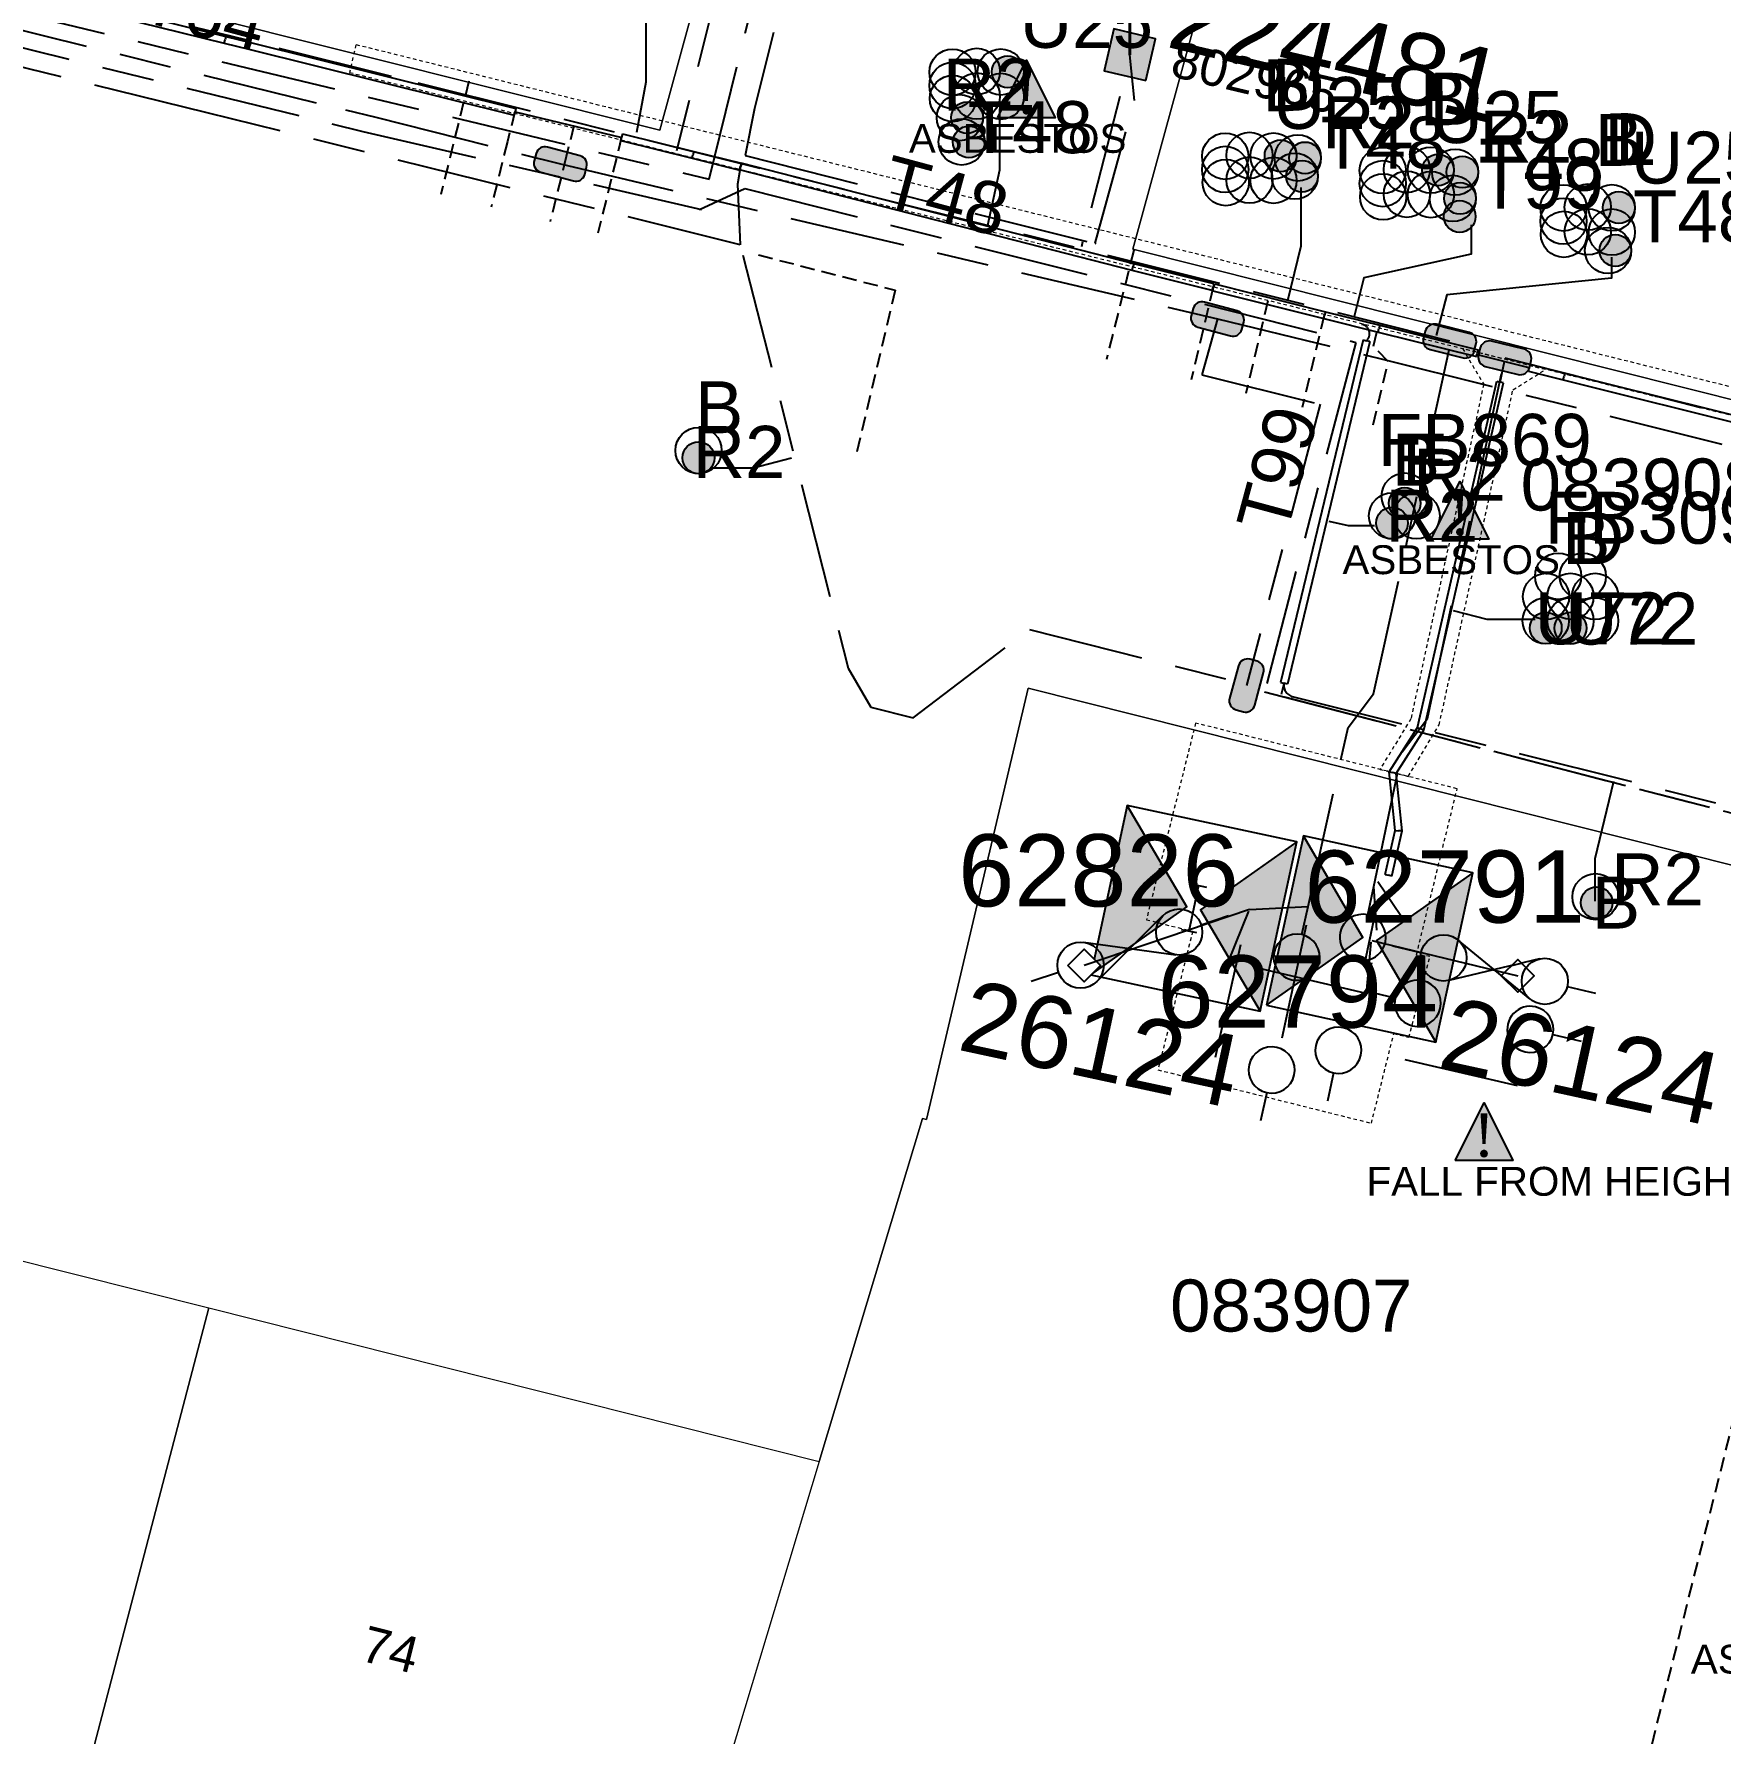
# Model space of a CAD drawing. Header units: metres. Extents: x 313711 to 315840, y 6256069 to 6257554.
# Drawn here: x 315370.2 to 315428.6, y 6256529.2 to 6256588 of the extents above; entities that cross this region are included whole.
import ezdxf
from ezdxf.enums import TextEntityAlignment as Align

# ---------------------------------------------------------------- set-up
doc = ezdxf.new("R2010")
doc.units = ezdxf.units.M
for name, pattern in [('Cable Exist UG', [8.2, 4, -1.2, 1.8, -1.2]), ('Dash', [5, 3, -2]), ('DASHED', [0.75, 0.5, -0.25]), ('HIDDEN', [0.375, 0.25, -0.125]), ('HIDDEN2', [0.1875, 0.125, -0.0625])]:
    doc.linetypes.add(name, pattern=pattern)
doc.layers.get('0').update_dxf_attribs({"color": 6})
for name, color, linetype in [('_User DUCT CONFIGS', 7, 'Continuous'), ('_User EARTHING', 7, 'Continuous'), ('Duct_SP_EXT', 7, 'Continuous'), ('Equip_HV_EXT', 7, 'Continuous'), ('Equip_LV_EXT', 7, 'Continuous'), ('Equip_SL_EXT', 7, 'Continuous'), ('Equip_SP_SL_EXT', 7, 'Continuous'), ('Mains_HV_EXT', 7, 'Continuous'), ('Mains_LV_EXT', 7, 'Continuous'), ('Mains_SL_EXT', 7, 'Continuous'), ('Services_SP_EXT', 7, 'Continuous'), ('Sub_SP_EXT', 7, 'Continuous'), ('SupportsUG_SP_LV_SL_EXT', 7, 'Continuous'), ('Trench_SP_EXT', 7, 'Continuous'), ('UG_Details_SP_MISC', 7, 'Continuous')]:
    doc.layers.add(name, color=color, linetype=linetype)
doc.layers.add('Cadastre Land Parcels_SP_EXT', color=9, linetype='Continuous', lineweight=5)
doc.layers.add('Cadastre Other Property_SP_EXT', color=9, linetype='HIDDEN', lineweight=5)
doc.layers.add('UNKNOWN_FEATURES', color=1, linetype='DASHED', plot=False)
doc.styles.add('COLUMN_LABEL', font='arial.ttf')
doc.styles.add('iecARIAL', font='arial.ttf', dxfattribs={"height": 2})
doc.styles.add('iecNAME', font='times.ttf')
doc.styles.add('IESYMBOL1', font='isocp.shx')
doc.styles.add('POLE_LABEL', font='arial.ttf')
doc.styles.add('SLCP_LABEL', font='arial.ttf', dxfattribs={"height": 3.5})
doc.styles.get("Standard").update_dxf_attribs({"font": 'arial.ttf'})
doc.styles.add('SWITCH_LABEL', font='arial.ttf', dxfattribs={"height": 2.5})

# ---------------------------------------------------------------- blocks, each defined once
blk = doc.blocks.new('SUB_INDOOR_EXT')
h = blk.add_hatch(color=256)
h.paths.add_polyline_path([(3, 3), (0.24, 0), (3, -3)])
h.paths.add_polyline_path([(-3, -3), (-0.24, 0), (-3, 3)])
at = {"color": 7}
for p, q in [((-0.272, 0.805), (0.272, 0.805)), ((0, 0.805), (0, -0.805)), ((-0.269, -0.805), (0.269, -0.805))]:
    blk.add_line(p, q, dxfattribs=at)
blk.add_line((1.92, -2.256), (1.92, -2.256, 0))
for points in [[(-3, -3), (-0.24, 0), (-3, 3)], [(-3, -3), (3, -3), (3, 3), (-3, 3)], [(3, 3), (0.24, 0), (3, -3)]]:
    blk.add_lwpolyline(points, close=True)
for tag, height, flags, p in [('ASSET_NUM', 2.5, 8, (2, 2)), ('STREET_CODE', 0.2, 9, (1.5, 0)), ('OPERATING_VOLTAGE', 0.2, 9, (1.5, -0.6)), ('CONSTRUCTED_VOLTAGE', 0.2, 9, (1.5, -0.2)), ('NO_PHASES', 0.2, 9, (1.5, -0.4)), ('ORIENTATION', 0.2, 9, (1.5, -0.8)), ('OWNED_BY', 0.2, 9, (1.5, -1)), ('OPERATED_BY', 0.2, 9, (1.5, -1.2)), ('SECONDARY_VOLTAGE', 0.2, 9, (1.5, -1.6)), ('STATE', 0.2, 9, (1.5, -1.8)), ('MAINTAINED_BY', 0.2, 9, (1.5, -1.4)), ('SUBSTATION_TYPE', 0.2, 9, (1.5, -2.2)), ('USAGE', 0.2, 9, (1.5, -2.4)), ('PARENT', 0.2, 9, (1.5, -2)), ('STREETNAME', 0.2, 9, (1.5, -3)), ('LEGEND', 0.2, 9, (1.5, -2.6)), ('LOCATION', 0.2, 9, (1.5, -2.8)), ('Z', 0.2, 1, (1.5, -3.6)), ('SUBURB', 0.2, 9, (1.5, -3.2)), ('NOTES', 0.2, 9, (1.5, -3.4))]:
    blk.add_attdef(tag, text='', height=height, dxfattribs=dict(flags=flags)).set_placement(p, align=Align.MIDDLE_LEFT)
blk = doc.blocks.new('COLUMN_EXT')
blk.add_hatch(color=256).paths.add_polyline_path([(-1.49, 1.48), (-1.49, -1.49), (1.48, -1.49), (1.48, 1.48)])
blk.add_lwpolyline([(-1.49, -1.49), (1.48, -1.49), (1.48, 1.48), (-1.49, 1.48)], close=True)
for tag, height, style, flags, p in [('ASSET_NUM', 2.5, 'COLUMN_LABEL', 8, (2, 2)), ('STRUCTURE_PLANT_NUMBER', 0.2, 'POLE_LABEL', 9, (1.81, 0.03)), ('STREET_CODE', 0.2, 'COLUMN_LABEL', 9, (1.81, -0.2))]:
    blk.add_attdef(tag, text='', height=height, dxfattribs=dict(style=style, flags=flags)).set_placement(p, align=Align.MIDDLE_LEFT)
at = {"flags": 9}
for tag, p in [('COLUMN_TYPE', (1.81, -0.4)), ('OWNED_BY', (1.81, -0.6)), ('STATE', (1.81, -0.8)), ('USAGE', (1.81, -1)), ('LEGEND', (1.81, -1.2)), ('STREETNAME', (1.81, -1.6)), ('SUBURB', (1.81, -1.8)), ('LOCATION', (1.81, -1.4)), ('NOTES', (1.81, -2))]:
    blk.add_attdef(tag, text='', height=0.2, dxfattribs=at).set_placement(p, align=Align.MIDDLE_LEFT)
at = {"flags": 1}
blk.add_attdef('Z', (1.81, -2.35), '', height=0.2, dxfattribs=at)
blk = doc.blocks.new('DUCT_EXT')
blk.add_circle((0, 0.8), 0.8)
at = {"flags": 1}
blk.add_attdef('Z', (0, 0), '', height=0.2, dxfattribs=at)
at = {"flags": 9}
for tag, p in [('DUCT_CODE', (0, 0)), ('XSECT_TYPE', (0, -0.2)), ('STATE', (0, -0.6)), ('FB_REFERENCE', (0, -0.4)), ('NOTES', (0, -0.8))]:
    blk.add_attdef(tag, text='', height=0.2, dxfattribs=at).set_placement(p, align=Align.MIDDLE_LEFT)
blk = doc.blocks.new('SL_LANTERN_EXT')
at = {"lineweight": 40}
for p, q in [((0, 1.968), (0, 6.468)), ((-1.459, 5.676), (-1.061, 5.278)), ((1.458, 5.676), (1.06, 5.278)), ((-2.25, 4.218), (2.25, 4.218)), ((-1.459, 2.759), (-1.061, 3.157)), ((1.458, 2.759), (1.06, 3.157)), ((0, 0), (0, 2.721))]:
    blk.add_line(p, q, dxfattribs=at)
blk.add_circle((0, 4.218), 1.5, dxfattribs=at)
at = {"style": 'iecARIAL', "flags": 8}
blk.add_attdef('ASSET_NUM', (1.5, 1.5), '', height=2.5, dxfattribs=at)
for tag, p, height, flags in [('CONSTRUCTED_VOLTAGE', (0.981, -0.653), 0.2, 9), ('CONTROL_TYPE', (0.981, -0.853), 0.2, 9), ('LANTERN_PURPOSE', (0.981, -1.053), 0.2, 9), ('LANTERN_TYPE', (0.981, -1.253), 0.2, 9), ('LNUMBER', (2.181, -3.253), 2.5, 8), ('OPERATING_VOLTAGE', (0.981, -1.653), 0.2, 9), ('ORIENTATION', (0.981, -1.853), 0.2, 9), ('NO_PHASES', (0.981, -1.453), 0.2, 9), ('OWNED_BY', (0.981, -2.053), 0.2, 9), ('STATE', (0.981, -2.253), 0.2, 9), ('USAGE', (0.981, -2.453), 0.2, 9), ('CEXIST', (0.981, -2.653), 0.2, 9), ('CNEW', (0.981, -2.853), 0.2, 9), ('CNUMBER', (0.981, -3.053), 0.2, 9), ('CREMOVE', (0.981, -3.253), 0.2, 9), ('CREPLACE', (0.981, -3.453), 0.2, 9), ('LKINGHEIGHT', (0.981, -3.653), 0.2, 9), ('LBRACKET', (0.981, -3.853), 0.2, 9), ('LBRACKETVOCAB', (0.981, -4.053), 0.2, 9), ('LCATEGORY', (0.981, -4.253), 0.2, 9), ('LCHARGE1', (0.981, -4.453), 0.2, 9), ('LCHARGE1PERCENT', (0.981, -4.653), 0.2, 9), ('LCHARGE2', (0.981, -4.853), 0.2, 9), ('LCHARGE2PERCENT', (0.981, -5.053), 0.2, 9), ('LCHARGE3', (0.981, -5.253), 0.2, 9), ('LCHARGE3PERCENT', (0.981, -5.453), 0.2, 9), ('LEXIST', (0.981, -5.653), 0.2, 9), ('LLAMP', (0.981, -5.853), 0.2, 9), ('LLAMPVOCAB', (0.981, -6.053), 0.2, 9), ('LMAST', (0.981, -6.253), 0.2, 9), ('LMASTVOCAB', (0.981, -6.453), 0.2, 9), ('LNEW', (0.981, -6.653), 0.2, 9), ('LANTNUMBER', (0.981, -6.853), 0.2, 9), ('LOUTREACH', (0.981, -7.253), 0.2, 9), ('LOUTREACHVOCAB', (0.981, -7.453), 0.2, 9), ('LRATECODE', (0.981, -7.653), 0.2, 9), ('LREMOVE', (0.981, -7.853), 0.2, 9), ('LREPLACE', (0.981, -8.053), 0.2, 9), ('LTYPE', (0.981, -8.253), 0.2, 9), ('LTYPEVOCAB', (0.981, -8.453), 0.2, 9), ('LEGEND', (0.981, -8.653), 0.2, 9), ('LOCATION', (0.981, -8.853), 0.2, 9), ('STREETNAME', (0.981, -9.253), 0.2, 9), ('SUBURB', (0.981, -9.453), 0.2, 1), ('NOTES', (0.981, -9.053), 0.2, 9)]:
    blk.add_attdef(tag, p, '', height=height, dxfattribs=dict(flags=flags))
blk = doc.blocks.new('CCP_EXT')
at = {"flags": 9}
for tag, p in [('OWNED_BY', (0, -1)), ('USAGE', (0, -1.2)), ('STATE', (0, -1.8)), ('LEGEND', (0, -1.4)), ('LIFE_SUPPORT', (0, -1.6)), ('NOTES', (0, -2))]:
    blk.add_attdef(tag, text='', height=0.2, dxfattribs=at).set_placement(p, align=Align.MIDDLE_LEFT)
blk.add_wipeout([(0, 0.566), (0.566, 0), (0, -0.566), (-0.566, 0)])
blk.add_lwpolyline([(-0.566, 0), (0, 0.566), (0.566, 0), (0, -0.566), (-0.566, 0)])
at = {"flags": 1}
blk.add_attdef('Z', (0, 0), '', height=0.2, dxfattribs=at)
at = {"flags": 9}
for tag, p in [('CCP_TYPE', (0, 0)), ('OPERATING_VOLTAGE', (0, -0.6)), ('CONSTRUCTED_VOLTAGE', (0, -0.2)), ('NO_PHASES', (0, -0.4)), ('ORIENTATION', (0, -0.8))]:
    blk.add_attdef(tag, text='', height=0.2, dxfattribs=at).set_placement(p, align=Align.MIDDLE_LEFT)
blk = doc.blocks.new('LV_STJ_EXT')
h = blk.add_hatch(color=256)
edge = h.paths.add_edge_path()
edge.add_ellipse((-0.586, 0.131), major_axis=(0.226, 0.226), ratio=1, start_angle=44.99996, end_angle=135)
edge.add_line((-0.906, 0.131), (-0.906, -0.131))
edge.add_ellipse((-0.586, -0.131), major_axis=(0.226, 0.226), ratio=1, start_angle=134.99996, end_angle=225)
edge.add_line((-0.586, -0.451), (0.586, -0.451))
edge.add_ellipse((0.586, -0.131), major_axis=(-0.226, 0.226), ratio=1, start_angle=134.99996, end_angle=225)
edge.add_line((0.906, -0.131), (0.906, 0.131))
edge.add_ellipse((0.586, 0.131), major_axis=(-0.226, 0.226), ratio=1, start_angle=224.99996, end_angle=315)
edge.add_line((0.586, 0.451), (-0.586, 0.451))
blk.add_lwpolyline([(-0.906, 0.131), (-0.906, -0.131, 0.414214), (-0.586, -0.451), (0.586, -0.451, 0.414214), (0.906, -0.131), (0.906, 0.131, 0.414214), (0.586, 0.451), (-0.586, 0.451, 0.414214)], format="xyb", close=True)
at = {"flags": 1}
blk.add_attdef('Z', (0, 0), '', height=0.2, dxfattribs=at)
at = {"flags": 9}
for tag, p in [('ORIENTATION', (0, 0)), ('USAGE', (0, -0.2)), ('LEGEND', (0, -0.4)), ('NOTES', (0, -0.6))]:
    blk.add_attdef(tag, text='', height=0.2, dxfattribs=at).set_placement(p, align=Align.MIDDLE_LEFT)
blk = doc.blocks.new('HV_STJ_EXT')
h = blk.add_hatch(color=256)
edge = h.paths.add_edge_path()
edge.add_ellipse((-0.586, 0.131), major_axis=(0.226, 0.226), ratio=1, start_angle=44.99996, end_angle=135)
edge.add_line((-0.906, 0.131), (-0.906, -0.131))
edge.add_ellipse((-0.586, -0.131), major_axis=(0.226, 0.226), ratio=1, start_angle=134.99996, end_angle=225)
edge.add_line((-0.586, -0.451), (0.586, -0.451))
edge.add_ellipse((0.586, -0.131), major_axis=(-0.226, 0.226), ratio=1, start_angle=134.99996, end_angle=225)
edge.add_line((0.906, -0.131), (0.906, 0.131))
edge.add_ellipse((0.586, 0.131), major_axis=(-0.226, 0.226), ratio=1, start_angle=224.99996, end_angle=315)
edge.add_line((0.586, 0.451), (-0.586, 0.451))
blk.add_lwpolyline([(-0.906, 0.131), (-0.906, -0.131, 0.414214), (-0.586, -0.451), (0.586, -0.451, 0.414214), (0.906, -0.131), (0.906, 0.131, 0.414214), (0.586, 0.451), (-0.586, 0.451, 0.414214)], format="xyb", close=True)
for tag, flags, p in [('ORIENTATION', 9, (1.5, 0)), ('USAGE', 9, (1.5, -0.2)), ('LEGEND', 9, (1.5, -0.4)), ('NOTES', 9, (1.5, -0.6)), ('Z', 1, (1.5, -0.8))]:
    blk.add_attdef(tag, text='', height=0.2, dxfattribs=dict(flags=flags)).set_placement(p, align=Align.MIDDLE_LEFT)
blk = doc.blocks.new('WARNING_FEATURE_EXT')
h = blk.add_hatch(color=2)
h.dxf.hatch_style = 1
h.paths.add_polyline_path([(0.001, 1.995), (-0.994, -0.001), (0.997, -0.001)])
at = {"color": 18, "true_color": 0x000000}
blk.add_lwpolyline([(-0.994, -0.001), (0.001, 1.995), (0.997, -0.001)], close=True, dxfattribs=at)
at = {"color": 18, "true_color": 0x000000, "insert": (0.001, 0.872), "char_height": 1.5, "attachment_point": 5, "line_spacing_factor": 1.5, "style": 'iecNAME'}
blk.add_mtext_dynamic_manual_height_columns('!', width=1.5, gutter_width=4, heights=[0], dxfattribs=at)
at = {"color": 2, "flags": 1}
for tag, p in [('STATE', (1.191, 2.008)), ('HAZMAT_ID', (1.191, 0.723))]:
    blk.add_attdef(tag, p, '', height=0.8, dxfattribs=at)
at = {"color": 2}
blk.add_attdef('WARNING_TYPE', text='', height=1, dxfattribs=at).set_placement((-4.067, -1.217), (4.875, -1.217), align=Align.ALIGNED)
at = {"color": 2, "flags": 1}
blk.add_attdef('WARNING_DESC', text='', height=0.8, dxfattribs=at).set_placement((1.191, -0.562), align=Align.MIDDLE_CENTER)
blk = doc.blocks.new('LV_UG_DFUSE_CLOSED_EXT')
for points in [[(5.04, 0.726), (2.156, -0.717)], [(5.049, -0.707), (2.156, 0.717)], [(1, 0), (0, 0)], [(6.2, 0.013), (7.2, 0.013)]]:
    blk.add_lwpolyline(points)
for centre in [(1.8, 0), (5.4, 0.011)]:
    blk.add_circle(centre, 0.8)
at = {"flags": 9}
for tag, p in [('ACTUAL_STATUS', (0, 0)), ('OPERATING_VOLTAGE', (0, -0.6)), ('CONSTRUCTED_VOLTAGE', (0, -0.2)), ('NO_PHASES', (0, -0.4)), ('ORIENTATION', (0, -0.8)), ('STATE', (0, -1)), ('SWITCH_TYPE', (0, -1.2)), ('USAGE', (0, -1.4)), ('NOTES', (0, -1.6))]:
    blk.add_attdef(tag, text='', height=0.2, dxfattribs=at).set_placement(p, align=Align.MIDDLE_LEFT)
at = {"flags": 1}
blk.add_attdef('Z', (0, 0), '', height=0.2, dxfattribs=at)
blk = doc.blocks.new('SWG_HOLEC_SU_EXT')
blk.add_line((1.8, -2), (5.8, -2))
for points in [[(1.8, -0.8, 1), (1.8, 0.8, 1)], [(5.8, -0.8, 1), (5.8, 0.8, 1)]]:
    blk.add_lwpolyline(points, format="xyb", close=True)
for points in [[(1, 0), (0, 0)], [(6.6, 0), (7.6, 0)]]:
    blk.add_lwpolyline(points)
at = {"style": 'SWITCH_LABEL', "flags": 8}
blk.add_attdef('ASSET_NUM', text='', height=2.5, rotation=179.95437, dxfattribs=at).set_placement((-2.4, 0), align=Align.MIDDLE_LEFT)
at = {"flags": 1}
blk.add_attdef('Z', (0, 0), '', height=0.2, dxfattribs=at)
at = {"flags": 9}
for tag, p in [('ACTUAL_STATUS', (0, -0.4)), ('CONSTRUCTED_VOLTAGE', (0, -0.6)), ('OPERATING_VOLTAGE', (0, -1)), ('ORIENTATION', (0, -1.2)), ('NO_PHASES', (0, -0.8)), ('OWNED_BY', (0, -1.4)), ('STATE', (0, -1.8)), ('PARENT', (0, -1.6)), ('SWITCH_TYPE', (0, -2)), ('USAGE', (0, -2.2)), ('LOCATION', (0, -2.4)), ('STREETNAME', (0, -2.6)), ('SUBURB', (0, -2.8)), ('NOTES', (0, -3))]:
    blk.add_attdef(tag, text='', height=0.2, dxfattribs=at).set_placement(p, align=Align.MIDDLE_LEFT)
at = {"style": 'SWITCH_LABEL', "flags": 9}
blk.add_attdef('STREET_CODE', text='', height=0.2, dxfattribs=at).set_placement((0, -0.2), align=Align.MIDDLE_LEFT)
blk = doc.blocks.new('CABLE_LARGE_EXT')
h = blk.add_hatch(color=256)
edge = h.paths.add_edge_path()
edge.add_arc((0, 0.55), 0.55, 0, 360)
blk.add_circle((0, 0.55), 0.55)
at = {"flags": 1}
blk.add_attdef('Z', (0, 0), '', height=0.2, dxfattribs=at)
at = {"flags": 9}
for tag, p in [('COND_CODE', (0, 0)), ('XSECT_SIZE', (0, -0.6)), ('STATE', (0, -0.4)), ('FB_REFERENCE', (0, -0.2)), ('NOTES', (0, -0.8))]:
    blk.add_attdef(tag, text='', height=0.2, dxfattribs=at).set_placement(p, align=Align.MIDDLE_LEFT)
blk = doc.blocks.new('SLCP_ZELL_EXT')
blk.add_wipeout([(-0.236, 7.5), (-0.706, 7.47), (-1.174, 7.411), (-1.637, 7.323), (-2.093, 7.206), (-2.542, 7.06), (-2.98, 6.887), (-3.407, 6.686), (-3.82, 6.459), (-4.218, 6.206), (-4.599, 5.929), (-4.962, 5.629), (-5.306, 5.306), (-5.629, 4.962), (-5.929, 4.599), (-6.206, 4.218), (-6.459, 3.82), (-6.686, 3.407), (-6.887, 2.98), (-7.06, 2.542), (-7.206, 2.093), (-7.323, 1.637), (-7.411, 1.174), (-7.47, 0.706), (-7.5, 0.236), (-7.5, -0.236), (-7.47, -0.706), (-7.411, -1.174), (-7.323, -1.637), (-7.206, -2.093), (-7.06, -2.542), (-6.887, -2.98), (-6.686, -3.407), (-6.459, -3.82), (-6.206, -4.218), (-5.929, -4.599), (-5.629, -4.962), (-5.306, -5.306), (-4.962, -5.629), (-4.599, -5.929), (-4.218, -6.206), (-3.82, -6.459), (-3.407, -6.686), (-2.98, -6.887), (-2.542, -7.06), (-2.093, -7.206), (-1.637, -7.323), (-1.174, -7.411), (-0.706, -7.47), (-0.236, -7.5), (0.236, -7.5), (0.706, -7.47), (1.174, -7.411), (1.637, -7.323), (2.093, -7.206), (2.542, -7.06), (2.98, -6.887), (3.407, -6.686), (3.82, -6.459), (4.218, -6.206), (4.599, -5.929), (4.962, -5.629), (5.306, -5.306), (5.629, -4.962), (5.929, -4.599), (6.206, -4.218), (6.459, -3.82), (6.686, -3.407), (6.887, -2.98), (7.06, -2.542), (7.206, -2.093), (7.323, -1.637), (7.411, -1.174), (7.47, -0.706), (7.5, -0.236), (7.5, 0.236), (7.47, 0.706), (7.411, 1.174), (7.323, 1.637), (7.206, 2.093), (7.06, 2.542), (6.887, 2.98), (6.686, 3.407), (6.459, 3.82), (6.206, 4.218), (5.929, 4.599), (5.629, 4.962), (5.306, 5.306), (4.962, 5.629), (4.599, 5.929), (4.218, 6.206), (3.82, 6.459), (3.407, 6.686), (2.98, 6.887), (2.542, 7.06), (2.093, 7.206), (1.637, 7.323), (1.174, 7.411), (0.706, 7.47), (0.236, 7.5)])
at = {"linetype": 'Dash', "lineweight": 40, "ltscale": 0.7}
for p, q in [((0, 4.109), (0, -4.109)), ((-4.109, 0), (4.109, 0))]:
    blk.add_line(p, q, dxfattribs=at)
blk.add_circle((0, 0), 4.109, dxfattribs=at)
at = {"lineweight": 40, "style": 'IESYMBOL1'}
for s, p in [('P', (-1.604, 0)), ('Z', (1.702, 0)), ('60', (-1.612, -3.312))]:
    blk.add_text(s, height=2, dxfattribs=at).set_placement(p, align=Align.BOTTOM_CENTER)
at = {"style": 'SLCP_LABEL'}
for tag, height, flags, p in [('ASSET_NUM', 2.5, 8, (2, 2)), ('STREET_CODE', 0.2, 9, (0, -0.2))]:
    blk.add_attdef(tag, text='', height=height, dxfattribs=dict(at, flags=flags)).set_placement(p, align=Align.MIDDLE_LEFT)
at = {"flags": 1}
blk.add_attdef('Z', (0, 0), '', height=0.2, dxfattribs=at)
at = {"flags": 9}
for tag, p in [('CONSTRUCTED_VOLTAGE', (0, -0.4)), ('CONTROL_TYPE', (0, -0.6)), ('OPERATING_VOLTAGE', (0, -1)), ('ORIENTATION', (0, -1.2)), ('NO_PHASES', (0, -0.8)), ('OWNED_BY', (0, -1.4)), ('USAGE', (0, -1.6)), ('LOCATION', (0, -1.8)), ('STATE', (0, -2)), ('NOTES', (0, -2.2))]:
    blk.add_attdef(tag, text='', height=0.2, dxfattribs=at).set_placement(p, align=Align.MIDDLE_LEFT)

msp = doc.modelspace()

# ---------------------------------------------------------------- linework, layer by layer
at = {"layer": '_User DUCT CONFIGS'}
for points in [[(315391.405, 6256588.476), (315391.405, 6256586.351), (315391.078, 6256584.612)], [(315403.649, 6256585.429), (315403.649, 6256583.304), (315403.226, 6256581.388)], [(315414.073, 6256582.705), (315414.073, 6256580.677), (315413.619, 6256578.777)], [(315419.967, 6256581.413), (315419.967, 6256580.392), (315416.257, 6256579.581), (315415.917, 6256578.236)], [(315424.83, 6256580.297), (315424.83, 6256579.567), (315419.128, 6256578.989), (315418.756, 6256577.58)], [(315393.627, 6256572.998), (315395.122, 6256572.998), (315396.447, 6256573.346)], [(315416.629, 6256570.992), (315415.721, 6256570.992), (315415.052, 6256571.145)], [(315422.185, 6256567.751), (315420.528, 6256567.751), (315419.365, 6256568.049)], [(315422.185, 6256567.751), (315420.528, 6256567.751), (315419.365, 6256568.049)], [(315422.185, 6256567.751), (315420.528, 6256567.751), (315419.365, 6256568.049)], [(315424.261, 6256558.001), (315424.261, 6256559.478), (315424.91, 6256562.154)]]:
    msp.add_lwpolyline(points, dxfattribs=at)
at = {"layer": 'Cadastre Land Parcels_SP_EXT', "linetype": 'Continuous'}
for points in [[(315401.137, 6256618.493), (315412.158, 6256658.794), (315395.206, 6256663.24), (315375.68, 6256588.754), (315391.89, 6256584.684), (315401.137, 6256618.493)], [(315442.179, 6256650.915), (315428.522, 6256654.502), (315417.526, 6256614.376), (315408.258, 6256580.572), (315436.874, 6256573.379), (315440.059, 6256573.47), (315442.785, 6256575.117), (315444.347, 6256577.892), (315461.102, 6256642.161), (315458.486, 6256646.632), (315442.179, 6256650.915)], [(315437.118, 6256553.86), (315435.449, 6256556.455), (315432.933, 6256558.246), (315404.639, 6256565.374), (315401.119, 6256550.437), (315400.984, 6256550.472), (315397.407, 6256538.599), (315388.602, 6256509.375), (315404.41, 6256505.521), (315427.911, 6256499.793), (315431.701, 6256519.549), (315433.183, 6256525.36), (315432.831, 6256525.437), (315437.702, 6256550.833), (315437.118, 6256553.86)], [(315368.556, 6256514.427), (315351.053, 6256518.826), (315357.444, 6256548.648), (315376.281, 6256543.913), (315368.556, 6256514.427)], [(315388.602, 6256509.375), (315368.556, 6256514.427), (315376.281, 6256543.913), (315397.407, 6256538.599), (315388.602, 6256509.375)]]:
    msp.add_lwpolyline(points, close=True, dxfattribs=at)
for points in [[(315401.137, 6256618.493), (315391.89, 6256584.684), (315375.68, 6256588.754)], [(315357.444, 6256548.648), (315376.281, 6256543.913), (315397.407, 6256538.599), (315400.984, 6256550.472), (315401.119, 6256550.437), (315404.639, 6256565.374), (315432.933, 6256558.246), (315442.393, 6256555.864), (315446.332, 6256570.986), (315436.874, 6256573.379), (315408.258, 6256580.572), (315417.526, 6256614.376)]]:
    msp.add_lwpolyline(points, dxfattribs=at)
at = {"layer": 'Cadastre Other Property_SP_EXT', "linetype": 'HIDDEN2'}
for points in [[(315446.989, 6256570.352), (315447.224, 6256571.251), (315381.371, 6256587.648), (315381.151, 6256586.688), (315446.989, 6256570.352)], [(315422.541, 6256576.399), (315419.671, 6256577.13), (315420.404, 6256575.891), (315417.886, 6256564.312), (315416.816, 6256562.56), (315417.793, 6256562.315), (315418.863, 6256564.099), (315421.418, 6256575.701), (315422.541, 6256576.399)], [(315410.435, 6256564.163), (315408.73, 6256557.353), (315410.33, 6256556.953), (315409.131, 6256552.156), (315416.518, 6256550.308), (315417.294, 6256553.413), (315417.817, 6256553.282), (315418.544, 6256556.084), (315418.079, 6256556.139), (315419.486, 6256561.889), (315410.435, 6256564.163)]]:
    msp.add_lwpolyline(points, close=True, dxfattribs=at)
at = {"layer": 'Duct_SP_EXT'}
for p, q in [((315363.538, 6256590.982), (315376.817, 6256587.698)), ((315363.596, 6256591.215), (315376.875, 6256587.931)), ((315376.875, 6256587.931), (315376.846, 6256587.815)), ((315376.875, 6256587.931), (315377.725, 6256587.72)), ((315376.817, 6256587.698), (315376.846, 6256587.815)), ((315376.817, 6256587.698), (315377.667, 6256587.488)), ((315377.667, 6256587.488), (315377.696, 6256587.604)), ((315377.667, 6256587.488), (315377.696, 6256587.604)), ((315377.667, 6256587.488), (315377.667, 6256587.488)), ((315377.667, 6256587.488), (315386.853, 6256585.212)), ((315377.725, 6256587.72), (315377.696, 6256587.604)), ((315377.725, 6256587.72), (315377.696, 6256587.604)), ((315377.725, 6256587.72), (315377.725, 6256587.72)), ((315377.725, 6256587.72), (315386.91, 6256585.445)), ((315386.853, 6256585.212), (315386.882, 6256585.328)), ((315386.91, 6256585.445), (315386.882, 6256585.328)), ((315390.538, 6256584.332), (315390.567, 6256584.448)), ((315390.596, 6256584.565), (315390.567, 6256584.448)), ((315390.596, 6256584.565), (315393.064, 6256583.954)), ((315390.538, 6256584.332), (315393.006, 6256583.721)), ((315393.006, 6256583.721), (315393.035, 6256583.837)), ((315393.064, 6256583.954), (315393.035, 6256583.837)), ((315393.064, 6256583.954), (315394.721, 6256583.543)), ((315393.006, 6256583.721), (315394.664, 6256583.31)), ((315394.649, 6256583.314), (315394.679, 6256583.43)), ((315408.236, 6256579.829), (315394.649, 6256583.314)), ((315394.664, 6256583.31), (315394.692, 6256583.426)), ((315394.708, 6256583.546), (315394.679, 6256583.43)), ((315394.721, 6256583.543), (315394.692, 6256583.426)), ((315408.295, 6256580.062), (315394.708, 6256583.546)), ((315408.236, 6256579.829), (315408.265, 6256579.946)), ((315411.01, 6256579.136), (315408.236, 6256579.829)), ((315408.295, 6256580.062), (315408.265, 6256579.946)), ((315411.068, 6256579.368), (315408.295, 6256580.062)), ((315411.01, 6256579.136), (315411.039, 6256579.252)), ((315411.027, 6256579.131), (315411.056, 6256579.248)), ((315411.027, 6256579.131), (315414.868, 6256578.171)), ((315411.068, 6256579.368), (315411.039, 6256579.252)), ((315411.085, 6256579.364), (315411.056, 6256579.248)), ((315411.085, 6256579.364), (315414.926, 6256578.404)), ((315414.868, 6256578.171), (315414.897, 6256578.287)), ((315414.868, 6256578.171), (315414.897, 6256578.287)), ((315414.868, 6256578.171), (315416.748, 6256577.701)), ((315414.926, 6256578.404), (315414.897, 6256578.287)), ((315414.926, 6256578.404), (315414.897, 6256578.287)), ((315414.926, 6256578.404), (315416.806, 6256577.933)), ((315416.806, 6256577.934), (315416.777, 6256577.817)), ((315416.806, 6256577.933), (315416.777, 6256577.817)), ((315416.806, 6256577.934), (315420.208, 6256577.085)), ((315416.23, 6256577.425), (315413.376, 6256565.568)), ((315416.463, 6256577.368), (315413.609, 6256565.511)), ((315416.23, 6256577.425), (315416.347, 6256577.397)), ((315416.463, 6256577.368), (315416.347, 6256577.397)), ((315416.748, 6256577.701), (315416.777, 6256577.817)), ((315416.748, 6256577.701), (315416.777, 6256577.817)), ((315416.748, 6256577.701), (315420.15, 6256576.852)), ((315420.15, 6256576.852), (315420.179, 6256576.969)), ((315420.208, 6256577.085), (315420.179, 6256576.969)), ((315421.951, 6256576.35), (315421.981, 6256576.467)), ((315421.951, 6256576.35), (315423.157, 6256576.049)), ((315422.01, 6256576.583), (315421.981, 6256576.467)), ((315422.01, 6256576.583), (315423.216, 6256576.281)), ((315423.157, 6256576.049), (315423.186, 6256576.165)), ((315423.216, 6256576.281), (315423.186, 6256576.165)), ((315423.216, 6256576.281), (315436.433, 6256572.976)), ((315418.108, 6256564.007), (315420.86, 6256575.996)), ((315418.333, 6256563.913), (315421.094, 6256575.942)), ((315420.86, 6256575.996), (315420.977, 6256575.969)), ((315421.094, 6256575.942), (315420.977, 6256575.969)), ((315423.157, 6256576.049), (315436.375, 6256572.743)), ((315413.376, 6256565.568), (315413.492, 6256565.539)), ((315413.609, 6256565.511), (315413.492, 6256565.539)), ((315417.131, 6256562.479), (315418.108, 6256564.007)), ((315417.378, 6256562.42), (315418.333, 6256563.913)), ((315418.108, 6256564.007), (315418.22, 6256563.96)), ((315418.333, 6256563.913), (315418.22, 6256563.96)), ((315417.335, 6256560.444), (315417.131, 6256562.479)), ((315417.131, 6256562.479), (315417.254, 6256562.45)), ((315417.378, 6256562.42), (315417.254, 6256562.45)), ((315417.578, 6256560.429), (315417.378, 6256562.42)), ((315416.989, 6256558.92), (315417.335, 6256560.444)), ((315417.223, 6256558.867), (315417.578, 6256560.429)), ((315417.335, 6256560.444), (315417.456, 6256560.436)), ((315417.578, 6256560.429), (315417.456, 6256560.436)), ((315416.989, 6256558.92), (315417.106, 6256558.894)), ((315417.223, 6256558.867), (315417.106, 6256558.894))]:
    msp.add_line(p, q, dxfattribs=at)
at = {"layer": 'Mains_HV_EXT', "linetype": 'Cable Exist UG'}
for points in [[(315421.136, 6256576.807), (315441.338, 6256571.697), (315444.578, 6256573.777), (315446.228, 6256575.673), (315447.375, 6256577.482), (315451.771, 6256593.966)], [(315412.299, 6256557.711), (315414.326, 6256557.813), (315415.713, 6256564.007), (315416.591, 6256565.174), (315419.274, 6256577.364)], [(315416.707, 6256556.989), (315416.601, 6256558.501), (315417.579, 6256563.161), (315418.454, 6256564.323), (315421.136, 6256576.807)], [(315416.503, 6256556.572), (315416.342, 6256554.804), (315411.573, 6256555.908), (315412.272, 6256557.648)]]:
    msp.add_lwpolyline(points, dxfattribs=at)
at = {"layer": 'Mains_LV_EXT', "linetype": 'Cable Exist UG'}
for points in [[(315388.449, 6256583.518), (315411.191, 6256578.152)], [(315411.191, 6256578.152), (315410.651, 6256576.213), (315414.747, 6256575.201), (315412.197, 6256565.462)], [(315411.191, 6256578.152), (315416.428, 6256576.878), (315416.814, 6256576.78), (315443.172, 6256570.192)]]:
    msp.add_lwpolyline(points, dxfattribs=at)
at = {"layer": 'Mains_SL_EXT', "linetype": 'Cable Exist UG'}
msp.add_lwpolyline([(315399.816, 6256606.245), (315399.837, 6256603.974), (315399.837, 6256603.974), (315395.166, 6256585.439), (315394.84, 6256583.807), (315394.84, 6256583.807), (315406.99, 6256580.751), (315406.954, 6256580.779), (315406.954, 6256580.779), (315408.316, 6256585.712), (315408.155, 6256587.303)], dxfattribs=at)
at = {"layer": 'Trench_SP_EXT', "linetype": 'Cable Exist UG'}
for points in [[(315394.679, 6256583.43), (315394.578, 6256582.815), (315394.674, 6256580.722), (315376.222, 6256585.292), (315362.756, 6256588.61), (315360.762, 6256589.095), (315360.311, 6256589.499), (315360.123, 6256590.157), (315361.665, 6256597.45), (315363.615, 6256601.625), (315364.203, 6256603.952), (315365.451, 6256609.038)], [(315398.187, 6256606.665), (315392.469, 6256583.977)], [(315386.882, 6256585.328), (315390.573, 6256584.43)], [(315394.765, 6256580.365), (315398.411, 6256566.067), (315399.189, 6256564.715), (315400.664, 6256564.346), (315404.685, 6256567.403), (315411.875, 6256565.591)], [(315421.981, 6256576.466), (315420.195, 6256576.913)], [(315420.977, 6256575.969), (315421.127, 6256576.68)], [(315413.494, 6256565.568), (315413.39, 6256565.152)], [(315435.173, 6256559.717), (315433.481, 6256560.126), (315413.79, 6256565.073)], [(315417.54, 6256557.489), (315416.745, 6256558.665)]]:
    msp.add_lwpolyline(points, dxfattribs=at)
for points in [[(315416.347, 6256577.397, 0.634321), (315416.18, 6256577.966)], [(315413.494, 6256565.568, 0.389899), (315413.79, 6256565.073)]]:
    msp.add_lwpolyline(points, format="xyb", dxfattribs=at)
at = {"layer": 'UG_Details_SP_MISC', "linetype": 'Cable Exist UG', "flags": 128}
for points in [[(315407.815, 6256585.858), (315406.479, 6256580.652)], [(315413.506, 6256565.069), (315433.534, 6256559.866)]]:
    msp.add_lwpolyline(points, dxfattribs=at)
at = {"layer": 'UNKNOWN_FEATURES'}
for points in [[(315385.28, 6256586.388), (315384.308, 6256582.461)], [(315386.872, 6256585.329), (315386.616, 6256584.294), (315386.055, 6256582.029)], [(315388.914, 6256584.838), (315388.652, 6256583.778), (315388.094, 6256581.526)], [(315390.569, 6256584.448), (315389.744, 6256581.118)], [(315395.305, 6256580.37), (315400.034, 6256579.148), (315398.673, 6256573.376)], [(315408.295, 6256580.534), (315407.348, 6256576.745)], [(315411.044, 6256579.251), (315410.276, 6256576.044)], [(315412.936, 6256578.778), (315412.169, 6256575.576)], [(315414.889, 6256578.289), (315414.123, 6256575.093)], [(315416.577, 6256574.487), (315417.102, 6256576.675), (315416.585, 6256577.209), (315416.74, 6256577.826)]]:
    msp.add_lwpolyline(points, dxfattribs=at)

# ---------------------------------------------------------------- block references
at = {"layer": '_User DUCT CONFIGS'}
for name, p, rotation in [('DUCT_EXT', (315402.82, 6256586.694), 89.95371849291912), ('DUCT_EXT', (315403.658, 6256586.724), 89.95371849291912), ('DUCT_EXT', (315404.487, 6256586.703), 89.95371849291912), ('DUCT_EXT', (315402.82, 6256586.238), 89.95371849291912), ('CABLE_LARGE_EXT', (315404.483, 6256586.709), 89.95371849291912), ('DUCT_EXT', (315402.834, 6256585.781), 89.95371849291912), ('DUCT_EXT', (315403.659, 6256585.87), 89.95371849291912), ('DUCT_EXT', (315404.49, 6256585.859), 89.95371849291912), ('DUCT_EXT', (315403.076, 6256585.122), 90), ('CABLE_LARGE_EXT', (315403.076, 6256585.122), 89.95371849291912), ('DUCT_EXT', (315403.137, 6256584.282), 90), ('CABLE_LARGE_EXT', (315403.137, 6256584.282), 89.95371849291912), ('DUCT_EXT', (315412.26, 6256583.785), 89.95371849291912), ('DUCT_EXT', (315413.099, 6256583.816), 89.95371849291912), ('DUCT_EXT', (315413.928, 6256583.794), 89.95371849291912), ('DUCT_EXT', (315414.77, 6256583.729), 90), ('DUCT_EXT', (315412.26, 6256583.329), 89.95371849291912), ('CABLE_LARGE_EXT', (315413.924, 6256583.8), 89.95371849291912), ('DUCT_EXT', (315414.667, 6256583.094), 89.95371849291912), ('CABLE_LARGE_EXT', (315414.77, 6256583.729), 89.95371849291912), ('DUCT_EXT', (315417.709, 6256583.294), 89.95371849291912), ('DUCT_EXT', (315418.547, 6256583.324), 89.95371849291912), ('DUCT_EXT', (315419.376, 6256583.302), 89.95371849291912), ('CABLE_LARGE_EXT', (315419.373, 6256583.309), 89.95371849291912), ('DUCT_EXT', (315420.218, 6256583.237), 90), ('DUCT_EXT', (315412.275, 6256582.873), 89.95371849291912), ('DUCT_EXT', (315413.099, 6256582.961), 89.95371849291912), ('DUCT_EXT', (315413.93, 6256582.951), 89.95371849291912), ('CABLE_LARGE_EXT', (315414.667, 6256583.094), 89.95371849291912), ('DUCT_EXT', (315417.709, 6256582.837), 89.95371849291912), ('DUCT_EXT', (315418.548, 6256582.469), 89.95371849291912), ('DUCT_EXT', (315419.379, 6256582.459), 89.95371849291912), ('CABLE_LARGE_EXT', (315420.218, 6256583.237), 89.95371849291912), ('DUCT_EXT', (315417.724, 6256582.381), 89.95371849291912), ('DUCT_EXT', (315420.136, 6256582.326), 89.95371849291912), ('CABLE_LARGE_EXT', (315420.136, 6256582.326), 89.95371849291912), ('DUCT_EXT', (315423.968, 6256581.995), 89.95371849291912), ('DUCT_EXT', (315424.807, 6256582.025), 89.95371849291912), ('DUCT_EXT', (315425.636, 6256582.003), 89.95371849291912), ('CABLE_LARGE_EXT', (315420.126, 6256581.701), 89.95371849291912), ('DUCT_EXT', (315423.968, 6256581.538), 89.95371849291912), ('CABLE_LARGE_EXT', (315425.632, 6256582.01), 89.95371849291912), ('DUCT_EXT', (315423.983, 6256581.082), 89.95371849291912), ('DUCT_EXT', (315424.807, 6256581.17), 89.95371849291912), ('DUCT_EXT', (315425.638, 6256581.16), 89.95371849291912), ('DUCT_EXT', (315425.51, 6256580.523), 90), ('CABLE_LARGE_EXT', (315425.511, 6256580.523), 89.95371849291912)]:
    msp.add_blockref(name, p, dxfattribs=dict(at, rotation=rotation))
for name, p in [('DUCT_EXT', (315393.229, 6256572.796)), ('CABLE_LARGE_EXT', (315393.229, 6256572.796)), ('DUCT_EXT', (315417.671, 6256571.22)), ('DUCT_EXT', (315417.233, 6256570.535)), ('CABLE_LARGE_EXT', (315417.671, 6256571.22)), ('DUCT_EXT', (315418.083, 6256570.535)), ('CABLE_LARGE_EXT', (315417.233, 6256570.535)), ('DUCT_EXT', (315422.982, 6256568.445)), ('DUCT_EXT', (315423.833, 6256568.444)), ('DUCT_EXT', (315422.562, 6256567.747)), ('DUCT_EXT', (315423.408, 6256567.749)), ('DUCT_EXT', (315424.262, 6256567.747)), ('DUCT_EXT', (315422.553, 6256566.901)), ('CABLE_LARGE_EXT', (315422.553, 6256566.901)), ('DUCT_EXT', (315423.409, 6256566.899)), ('CABLE_LARGE_EXT', (315423.409, 6256566.899)), ('DUCT_EXT', (315424.262, 6256566.898)), ('DUCT_EXT', (315424.273, 6256557.351)), ('CABLE_LARGE_EXT', (315424.316, 6256557.392))]:
    msp.add_blockref(name, p, dxfattribs=at)
at = {"layer": '_User EARTHING'}
ref = msp.add_blockref('WARNING_FEATURE_EXT', (315404.576, 6256585.122), dxfattribs=at)
ref.add_attrib('WARNING_TYPE', 'ASBESTOS', (315400.509, 6256583.905), dxfattribs={"layer": '0', "color": 2, "height": 1})
ref = msp.add_blockref('WARNING_FEATURE_EXT', (315419.583, 6256570.535), dxfattribs=at)
ref.add_attrib('WARNING_TYPE', 'ASBESTOS', (315415.516, 6256569.318), dxfattribs={"layer": '0', "color": 2, "height": 1})
ref = msp.add_blockref('WARNING_FEATURE_EXT', (315420.415, 6256549.014), dxfattribs=at)
ref.add_attrib('WARNING_TYPE', 'FALL FROM HEIGHT', (315416.348, 6256547.797), dxfattribs={"layer": '0', "color": 2, "height": 1})
ref = msp.add_blockref('WARNING_FEATURE_EXT', (315431.642, 6256532.472), dxfattribs=at)
ref.add_attrib('WARNING_TYPE', 'ASBESTOS', (315427.575, 6256531.255), dxfattribs={"layer": '0', "color": 2, "height": 1})
at = {"layer": 'Equip_HV_EXT'}
for p, rotation in [((315419.231, 6256577.389), 166.0651650714379), ((315421.136, 6256576.807), 346.2930390543996)]:
    msp.add_blockref('HV_STJ_EXT', p, dxfattribs=dict(at, rotation=rotation))
at = {"layer": 'Equip_LV_EXT'}
for p, rotation in [((315388.449, 6256583.518), 344.9694523802308), ((315411.191, 6256578.152), 344.9694523802308), ((315412.197, 6256565.462), 254.8035756054684)]:
    msp.add_blockref('LV_STJ_EXT', p, dxfattribs=dict(at, rotation=rotation))
at = {"layer": 'Equip_SP_SL_EXT'}
ref = msp.add_blockref('SL_LANTERN_EXT', (315408.155, 6256587.303), dxfattribs=at)
ref.add_attrib('ASSET_NUM', '224481', dxfattribs={"layer": '0', "height": 2.5, "rotation": 346.74089, "style": 'iecARIAL'}).set_placement((315409.655, 6256588.803), align=Align.MIDDLE_LEFT)
at = {"layer": 'Sub_SP_EXT'}
ref = msp.add_blockref('SUB_INDOOR_EXT', (315410.37, 6256557.75), dxfattribs=dict(at, rotation=347.868625556867))
ref.add_attrib('ASSET_NUM', '26124', dxfattribs={"layer": '0', "height": 2.5, "rotation": 347.86863}).set_placement((315402.665, 6256555.309), align=Align.TOP_LEFT)
ref = msp.add_blockref('SUB_INDOOR_EXT', (315416.458, 6256556.687), dxfattribs=dict(at, rotation=347.7523037854646))
ref.add_attrib('ASSET_NUM', '26124', dxfattribs={"layer": '0', "height": 2.5, "rotation": 347.7523}).set_placement((315419.292, 6256554.706), align=Align.TOP_LEFT)
at = {"layer": 'SupportsUG_SP_LV_SL_EXT'}
ref = msp.add_blockref('COLUMN_EXT', (315408.155, 6256587.303), dxfattribs=dict(at, xscale=0.5, yscale=0.5, zscale=0.5, rotation=76.74089080385284))
ref.add_attrib('ASSET_NUM', '802965', dxfattribs={"layer": '0', "height": 1.25, "rotation": 346.74089, "style": 'COLUMN_LABEL'}).set_placement((315409.652, 6256587.181), align=Align.MIDDLE_LEFT)

# ---------------------------------------------------------------- texts
at = {"layer": '_User DUCT CONFIGS'}
for s, p in [('U25', (315404.346, 6256587.539)), ('R2', (315401.683, 6256585.368)), ('B', (315412.742, 6256585.347)), ('D', (315413.081, 6256585.366)), ('U25', (315413.11, 6256584.733)), ('B', (315418.19, 6256584.856)), ('D', (315418.53, 6256584.875)), ('T48', (315402.543, 6256583.893)), ('R2', (315414.811, 6256584.057)), ('U25', (315418.559, 6256584.241)), ('T48', (315414.769, 6256583.36)), ('R2', (315420.259, 6256583.565)), ('B', (315424.245, 6256583.454)), ('D', (315424.585, 6256583.473)), ('L', (315424.953, 6256583.485)), ('T48', (315420.239, 6256582.592)), ('U25', (315425.494, 6256582.84)), ('T99', (315420.228, 6256581.967)), ('T48', (315425.569, 6256580.803)), ('B', (315393.104, 6256574.196)), ('R2', (315393.023, 6256572.651)), ('FB869', (315416.739, 6256573.067)), ('B', (315417.217, 6256572.382)), ('F', (315417.583, 6256572.382)), ('R2', (315417.965, 6256571.857)), ('R2', (315417.007, 6256570.441)), ('FB309436', (315422.518, 6256570.37)), ('B', (315423.115, 6256569.667)), ('D', (315423.453, 6256569.667)), ('U72', (315422.17, 6256566.887)), ('U72', (315423.219, 6256566.88)), ('R2', (315424.816, 6256557.848)), ('B', (315424.144, 6256557.048))]:
    msp.add_text(s, height=1.8, dxfattribs=at).set_placement(p)
at = {"layer": 'Cadastre Land Parcels_SP_EXT'}
msp.add_text('74', height=1.25, rotation=345.90436, dxfattribs=at).set_placement((315381.469, 6256531.718))
at = {"layer": 'Cadastre Other Property_SP_EXT'}
for s, p in [('083908', (315421.682, 6256571.521)), ('083907', (315409.55, 6256543.096))]:
    msp.add_text(s, height=1.8, dxfattribs=at).set_placement(p)
at = {"layer": 'Mains_LV_EXT'}
for s, rotation, p in [('T48', 344.96945, (315399.453, 6256582.105)), ('T99', 74.87603, (315413.572, 6256570.628))]:
    msp.add_text(s, height=1.8, rotation=rotation, dxfattribs=at).set_placement(p)

# ---------------------------------------------------------------- next in the draw order: block references
at = {"layer": 'Equip_SL_EXT'}
ref = msp.add_blockref('SLCP_ZELL_EXT', (315368.679, 6256594.672), dxfattribs=at)
ref.add_attrib('ASSET_NUM', '1838', dxfattribs={"layer": '0', "height": 2.5, "style": 'SLCP_LABEL'}).set_placement((315370.679, 6256595.422), align=Align.TOP_RIGHT)
at = {"layer": 'Services_SP_EXT'}
for p in [(315406.573, 6256555.766), (315421.581, 6256555.416)]:
    msp.add_blockref('CCP_EXT', p, dxfattribs=at)

# ---------------------------------------------------------------- next in the draw order: linework, layer by layer
at = {"layer": 'Mains_HV_EXT', "linetype": 'Cable Exist UG'}
msp.add_lwpolyline([(315419.231, 6256577.389), (315382.602, 6256586.553), (315359.631, 6256592.288), (315361.029, 6256598.102), (315365.572, 6256599.06), (315367.471, 6256599.802)], dxfattribs=at)
at = {"layer": 'Mains_LV_EXT', "linetype": 'Cable Exist UG'}
msp.add_lwpolyline([(315367.403, 6256599.687), (315361.83, 6256597.584), (315360.187, 6256590.524), (315381.008, 6256585.39), (315382.061, 6256585.141), (315388.449, 6256583.518)], dxfattribs=at)
at = {"layer": 'Mains_SL_EXT', "linetype": 'Cable Exist UG'}
for points in [[(315368.668, 6256594.685), (315361.402, 6256593.497), (315360.792, 6256590.892), (315393.593, 6256582.997), (315398.98, 6256604.667), (315399.816, 6256606.245)], [(315368.687, 6256594.708), (315361.117, 6256596.589), (315359.588, 6256590.055), (315380.539, 6256584.914), (315381.608, 6256584.641), (315393.33, 6256581.944), (315393.269, 6256581.945), (315394.837, 6256582.668), (315415.98, 6256577.341), (315412.822, 6256565.246), (315433.813, 6256559.794), (315435.137, 6256559.968)]]:
    msp.add_lwpolyline(points, dxfattribs=at)
at = {"layer": 'Services_SP_EXT'}
for points in [[(315412.299, 6256557.711), (315406.573, 6256555.766)], [(315416.53, 6256556.635), (315421.581, 6256555.416)]]:
    msp.add_lwpolyline(points, dxfattribs=at)
at = {"layer": 'UNKNOWN_FEATURES'}
msp.add_lwpolyline([(315416.647, 6256502.599), (315419.468, 6256501.895), (315433.437, 6256557.488)], dxfattribs=at)

# ---------------------------------------------------------------- next in the draw order: block references
at = {"layer": 'Equip_HV_EXT'}
ref = msp.add_blockref('SWG_HOLEC_SU_EXT', (315414.325, 6256557.813), dxfattribs=dict(at, rotation=257.471192034015))
ref.add_attrib('ASSET_NUM', '62826', dxfattribs={"layer": '0', "height": 2.5, "style": 'SWITCH_LABEL'}).set_placement((315411.926, 6256559.063), align=Align.MIDDLE_RIGHT)
ref = msp.add_blockref('SWG_HOLEC_SU_EXT', (315416.601, 6256558.501), dxfattribs=dict(at, rotation=257.7884918351546))
ref.add_attrib('ASSET_NUM', '62791', dxfattribs={"layer": '0', "height": 2.5, "style": 'SWITCH_LABEL'}).set_placement((315414.202, 6256559.751), align=Align.TOP_LEFT)
ref = msp.add_blockref('SWG_HOLEC_SU_EXT', (315416.369, 6256554.867), dxfattribs=dict(at, rotation=346.9499711958866))
ref.add_attrib('ASSET_NUM', '62794', dxfattribs={"layer": '0', "height": 2.5, "style": 'SWITCH_LABEL'}).set_placement((315413.97, 6256556.117), align=Align.TOP_CENTER)
at = {"layer": 'Equip_LV_EXT'}
for p, rotation in [((315411.573, 6256557.496), 198.3928614209725), ((315417.259, 6256556.44), 346.8359777827549)]:
    msp.add_blockref('LV_UG_DFUSE_CLOSED_EXT', p, dxfattribs=dict(at, rotation=rotation))

# ---------------------------------------------------------------- next in the draw order: texts
at = {"layer": 'Mains_LV_EXT'}
msp.add_text('T64', height=1.8, rotation=344.96945, dxfattribs=at).set_placement((315373.8, 6256588.5))

doc.saveas('drawing.dxf')
